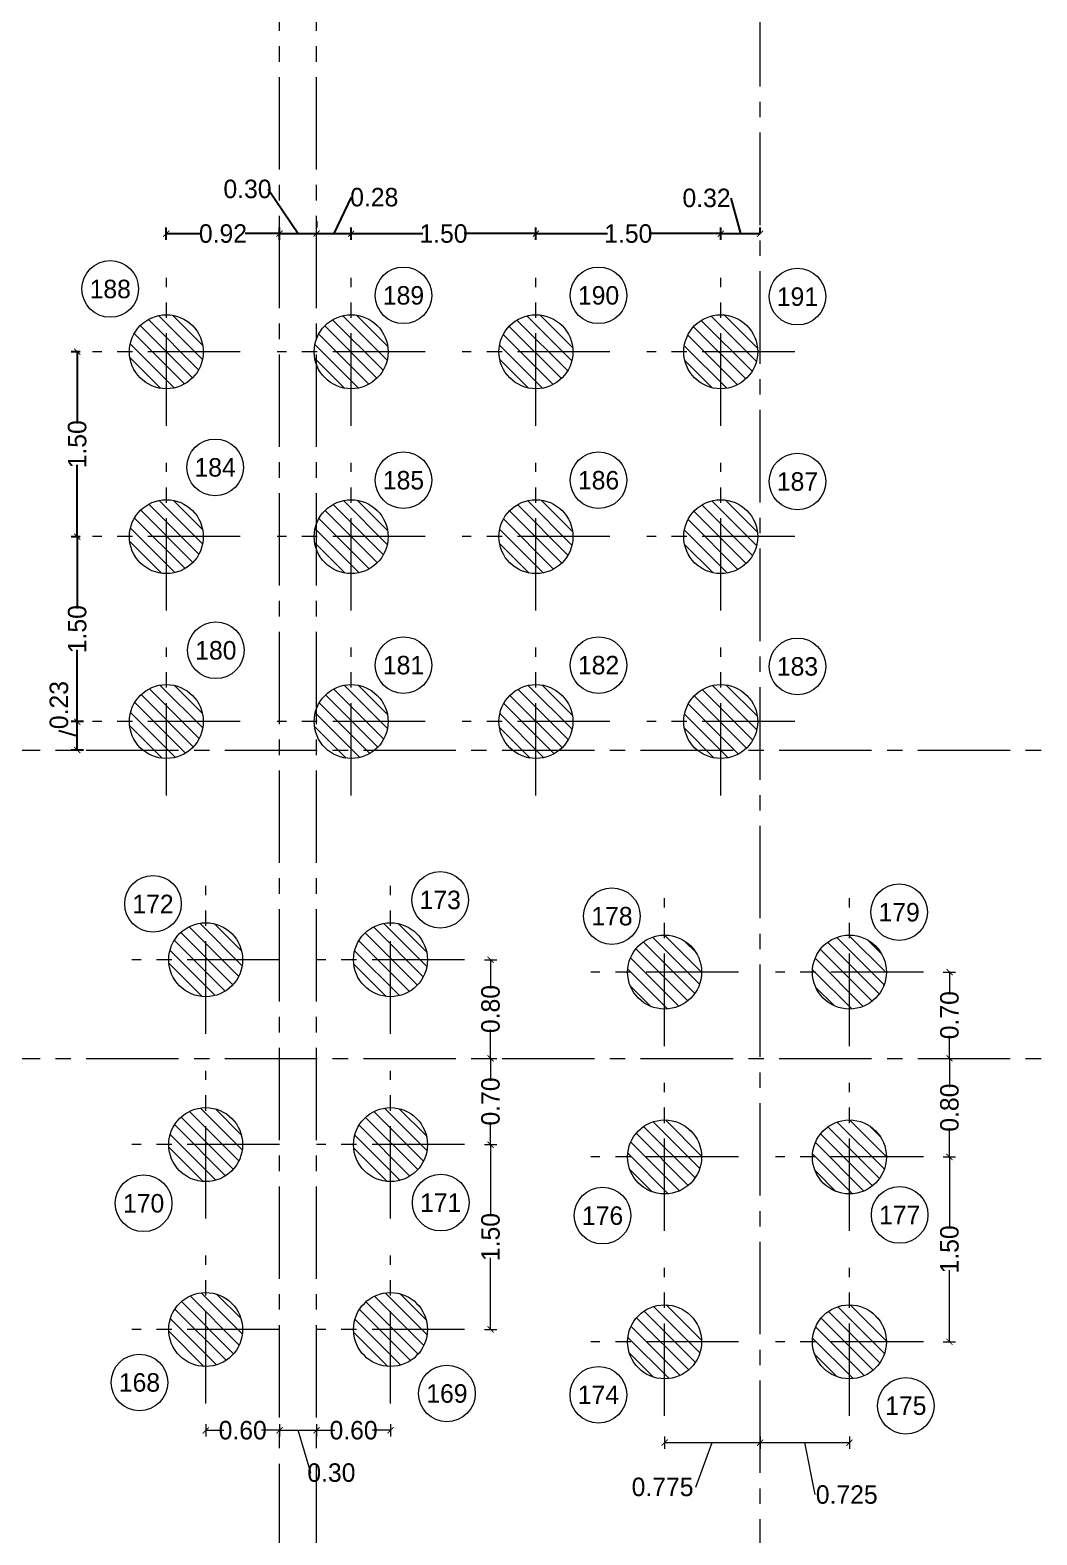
# Model space of a CAD drawing. Extents: x 971 to 1079, y 664 to 731.
# Drawn here: x 1018.04 to 1026.21, y 693.56 to 705.77 of the extents above; entities that cross this region are included whole.
import ezdxf
from ezdxf.enums import TextEntityAlignment as Align

# ---------------------------------------------------------------- set-up
doc = ezdxf.new("R2010")
doc.units = 0
doc.header["$MEASUREMENT"] = 0
doc.header["$PDMODE"] = 3
doc.header["$PDSIZE"] = 0.1
for name, pattern in [('CENTER2', [1.125, 0.75, -0.125, 0.125, -0.125]), ('CENTERX2', [4, 2.5, -0.5, 0.5, -0.5]), ('HIDDEN2', [0.1875, 0.125, -0.0625])]:
    doc.linetypes.add(name, pattern=pattern)
doc.layers.get('0').update_dxf_attribs({"linetype": 'CONTINUOUS', "lineweight": 30})
doc.layers.get('Defpoints').update_dxf_attribs({"linetype": 'CONTINUOUS'})
for name, color, linetype, lineweight in [('As Built Piles', 4, 'HIDDEN2', 20), ('axis', 1, 'CENTERX2', 5), ('axis no.', 11, 'CONTINUOUS', 20), ('PILES_AXES', 4, 'CENTER2', 20), ('PILES_HATCH0', 8, 'CONTINUOUS', 9), ('PILES_NO_', 11, 'CONTINUOUS', 20)]:
    doc.layers.add(name, color=color, linetype=linetype, lineweight=lineweight)
doc.layers.add('DIMENSIONS_OF_PILES_TO_AXI', color=11, linetype='CONTINUOUS')
doc.styles.add('ARABY', font='sosa.shx')
doc.styles.add('SOSA', font='sosa.shx')
doc.dimstyles.new('Shabak dim', dxfattribs={"dimtxt": 0.15, "dimasz": 0.05, "dimexe": 0.05, "dimexo": 0.1, "dimgap": 0, "dimtad": 0, "dimzin": 0, "dimdsep": 46, "dimtxsty": 'SOSA', "dimblk1": 'ARCHTICK', "dimblk2": 'ARCHTICK', "dimsah": 1, "dimcen": 0, "dimclrd": 256, "dimadec": 0, "dimazin": 0, "dimtfac": 1, "dimtofl": 0, "dimtmove": 1, "dimatfit": 3, "dimldrblk": 'OBLIQUE', "dimfxl": 0.05, "dimfxlon": 1, "dimtolj": 1, "dimtzin": 0, "dimlwd": -1, "dimlwe": -1, "dimarcsym": 0})

# ---------------------------------------------------------------- blocks, each defined once
blk = doc.blocks.new('_ARCHTICK')
at = {"color": 0, "linetype": 'ByBlock', "const_width": 0.15}
blk.add_lwpolyline([(-0.5, -0.5), (0.5, 0.5)], dxfattribs=at)
blk = doc.blocks.new('*D66')
at = {"layer": 'Defpoints', "color": 0, "transparency": 16777216}
for p in [(1018.425, 700.159), (1018.634, 700.159), (1018.634, 699.927)]:
    blk.add_point(p, dxfattribs=at)
at = {"layer": 'DIMENSIONS_OF_PILES_TO_AXI', "transparency": 16777216}
for p, q in [((1018.277, 700.088), (1018.277, 700.088)), ((1018.277, 700.088), (1018.425, 700.043)), ((1018.425, 699.927), (1018.425, 700.159))]:
    blk.add_line(p, q, dxfattribs=at)
at = {"layer": 'DIMENSIONS_OF_PILES_TO_AXI', "color": 0, "transparency": 16777216}
for p, q in [((1018.475, 700.159), (1018.375, 700.159)), ((1018.475, 699.927), (1018.375, 699.927))]:
    blk.add_line(p, q, dxfattribs=at)
at = {"layer": 'DIMENSIONS_OF_PILES_TO_AXI', "transparency": 16777216, "xscale": 0.05, "yscale": 0.05, "zscale": 0.05}
for p, rotation in [((1018.425, 700.159), 90), ((1018.425, 699.927), 270)]:
    blk.add_blockref('_ARCHTICK', p, dxfattribs=dict(at, rotation=rotation))
at = {"layer": 'DIMENSIONS_OF_PILES_TO_AXI', "color": 0, "transparency": 16777216, "insert": (1018.277, 700.293), "char_height": 0.15, "attachment_point": 5, "rotation": 90, "style": 'SOSA'}
blk.add_mtext('\\A1;0.23', dxfattribs=at)
blk = doc.blocks.new('_OBLIQUE')
at = {"color": 0, "linetype": 'ByBlock'}
blk.add_line((-0.5, -0.5), (0.5, 0.5), dxfattribs=at)
blk = doc.blocks.new('*D67')
at = {"layer": 'Defpoints', "color": 0, "transparency": 16777216}
for p in [(1018.425, 701.659), (1018.548, 701.659), (1018.634, 700.159)]:
    blk.add_point(p, dxfattribs=at)
at = {"layer": 'DIMENSIONS_OF_PILES_TO_AXI', "color": 0, "transparency": 16777216}
for p, q in [((1018.448, 701.659), (1018.375, 701.659)), ((1018.475, 700.159), (1018.375, 700.159))]:
    blk.add_line(p, q, dxfattribs=at)
at = {"layer": 'DIMENSIONS_OF_PILES_TO_AXI', "transparency": 16777216}
for p, q in [((1018.425, 701.659), (1018.425, 701.078)), ((1018.425, 700.159), (1018.425, 700.741))]:
    blk.add_line(p, q, dxfattribs=at)
at = {"layer": 'DIMENSIONS_OF_PILES_TO_AXI', "transparency": 16777216, "xscale": 0.05, "yscale": 0.05, "zscale": 0.05}
for p, rotation in [((1018.425, 701.659), 90), ((1018.425, 700.159), 270)]:
    blk.add_blockref('_ARCHTICK', p, dxfattribs=dict(at, rotation=rotation))
at = {"layer": 'DIMENSIONS_OF_PILES_TO_AXI', "color": 0, "transparency": 16777216, "insert": (1018.425, 700.909), "char_height": 0.15, "attachment_point": 5, "rotation": 90, "style": 'SOSA'}
blk.add_mtext('\\A1;1.50', dxfattribs=at)
blk = doc.blocks.new('*D68')
at = {"layer": 'Defpoints', "color": 0, "transparency": 16777216}
for p in [(1018.425, 703.159), (1018.548, 703.159), (1018.548, 701.659)]:
    blk.add_point(p, dxfattribs=at)
at = {"layer": 'DIMENSIONS_OF_PILES_TO_AXI', "color": 0, "transparency": 16777216}
for p, q in [((1018.448, 703.159), (1018.375, 703.159)), ((1018.448, 701.659), (1018.375, 701.659))]:
    blk.add_line(p, q, dxfattribs=at)
at = {"layer": 'DIMENSIONS_OF_PILES_TO_AXI', "transparency": 16777216}
for p, q in [((1018.425, 703.159), (1018.425, 702.578)), ((1018.425, 701.659), (1018.425, 702.241))]:
    blk.add_line(p, q, dxfattribs=at)
at = {"layer": 'DIMENSIONS_OF_PILES_TO_AXI', "transparency": 16777216, "xscale": 0.05, "yscale": 0.05, "zscale": 0.05}
for p, rotation in [((1018.425, 703.159), 90), ((1018.425, 701.659), 270)]:
    blk.add_blockref('_ARCHTICK', p, dxfattribs=dict(at, rotation=rotation))
at = {"layer": 'DIMENSIONS_OF_PILES_TO_AXI', "color": 0, "transparency": 16777216, "insert": (1018.425, 702.409), "char_height": 0.15, "attachment_point": 5, "rotation": 90, "style": 'SOSA'}
blk.add_mtext('\\A1;1.50', dxfattribs=at)
blk = doc.blocks.new('*D69')
at = {"layer": 'Defpoints', "color": 0, "transparency": 16777216}
for p in [(1020.068, 704.118), (1019.148, 703.759), (1020.068, 703.759)]:
    blk.add_point(p, dxfattribs=at)
at = {"layer": 'DIMENSIONS_OF_PILES_TO_AXI', "color": 0, "transparency": 16777216}
for p, q in [((1019.148, 704.068), (1019.148, 704.168)), ((1020.068, 704.068), (1020.068, 704.168))]:
    blk.add_line(p, q, dxfattribs=at)
at = {"layer": 'DIMENSIONS_OF_PILES_TO_AXI', "transparency": 16777216}
for p, q in [((1019.148, 704.118), (1019.427, 704.118)), ((1020.068, 704.118), (1019.789, 704.118))]:
    blk.add_line(p, q, dxfattribs=at)
at = {"layer": 'DIMENSIONS_OF_PILES_TO_AXI', "transparency": 16777216, "xscale": 0.05, "yscale": 0.05, "zscale": 0.05, "rotation": 180}
blk.add_blockref('_ARCHTICK', (1019.148, 704.118), dxfattribs=at)
at = {"layer": 'DIMENSIONS_OF_PILES_TO_AXI', "transparency": 16777216, "xscale": 0.05, "yscale": 0.05, "zscale": 0.05}
blk.add_blockref('_ARCHTICK', (1020.068, 704.118), dxfattribs=at)
at = {"layer": 'DIMENSIONS_OF_PILES_TO_AXI', "color": 0, "transparency": 16777216, "insert": (1019.608, 704.118), "char_height": 0.15, "attachment_point": 5, "style": 'SOSA'}
blk.add_mtext('\\A1;0.92', dxfattribs=at)
blk = doc.blocks.new('*D70')
at = {"layer": 'Defpoints', "color": 0, "transparency": 16777216}
for p in [(1020.368, 704.118), (1020.368, 704.118), (1020.068, 703.759)]:
    blk.add_point(p, dxfattribs=at)
at = {"layer": 'DIMENSIONS_OF_PILES_TO_AXI', "transparency": 16777216}
for p, q in [((1019.974, 704.48), (1019.974, 704.48)), ((1019.974, 704.48), (1020.218, 704.118)), ((1020.068, 704.118), (1020.368, 704.118))]:
    blk.add_line(p, q, dxfattribs=at)
at = {"layer": 'DIMENSIONS_OF_PILES_TO_AXI', "color": 0, "transparency": 16777216}
for p, q in [((1020.368, 704.218), (1020.368, 704.168)), ((1020.068, 704.068), (1020.068, 704.168))]:
    blk.add_line(p, q, dxfattribs=at)
at = {"layer": 'DIMENSIONS_OF_PILES_TO_AXI', "transparency": 16777216, "xscale": 0.05, "yscale": 0.05, "zscale": 0.05, "rotation": 180}
blk.add_blockref('_ARCHTICK', (1020.068, 704.118), dxfattribs=at)
at = {"layer": 'DIMENSIONS_OF_PILES_TO_AXI', "transparency": 16777216, "xscale": 0.05, "yscale": 0.05, "zscale": 0.05}
blk.add_blockref('_ARCHTICK', (1020.368, 704.118), dxfattribs=at)
at = {"layer": 'DIMENSIONS_OF_PILES_TO_AXI', "color": 0, "transparency": 16777216, "insert": (1019.807, 704.48), "char_height": 0.15, "attachment_point": 5, "style": 'SOSA'}
blk.add_mtext('\\A1;0.30', dxfattribs=at)
blk = doc.blocks.new('*D71')
at = {"layer": 'Defpoints', "color": 0, "transparency": 16777216}
for p in [(1020.368, 704.118), (1020.648, 704.118), (1020.648, 703.759)]:
    blk.add_point(p, dxfattribs=at)
at = {"layer": 'DIMENSIONS_OF_PILES_TO_AXI', "transparency": 16777216}
for p, q in [((1020.648, 704.413), (1020.508, 704.118)), ((1020.648, 704.413), (1020.648, 704.413)), ((1020.368, 704.118), (1020.648, 704.118))]:
    blk.add_line(p, q, dxfattribs=at)
at = {"layer": 'DIMENSIONS_OF_PILES_TO_AXI', "color": 0, "transparency": 16777216}
for p, q in [((1020.368, 704.218), (1020.368, 704.168)), ((1020.648, 704.068), (1020.648, 704.168))]:
    blk.add_line(p, q, dxfattribs=at)
at = {"layer": 'DIMENSIONS_OF_PILES_TO_AXI', "transparency": 16777216, "xscale": 0.05, "yscale": 0.05, "zscale": 0.05, "rotation": 180}
blk.add_blockref('_ARCHTICK', (1020.368, 704.118), dxfattribs=at)
at = {"layer": 'DIMENSIONS_OF_PILES_TO_AXI', "transparency": 16777216, "xscale": 0.05, "yscale": 0.05, "zscale": 0.05}
blk.add_blockref('_ARCHTICK', (1020.648, 704.118), dxfattribs=at)
at = {"layer": 'DIMENSIONS_OF_PILES_TO_AXI', "color": 0, "transparency": 16777216, "insert": (1020.836, 704.413), "char_height": 0.15, "attachment_point": 5, "style": 'SOSA'}
blk.add_mtext('\\A1;0.28', dxfattribs=at)
blk = doc.blocks.new('*D72')
at = {"layer": 'Defpoints', "color": 0, "transparency": 16777216}
for p in [(1022.148, 704.118), (1020.648, 703.759), (1022.148, 703.759)]:
    blk.add_point(p, dxfattribs=at)
at = {"layer": 'DIMENSIONS_OF_PILES_TO_AXI', "color": 0, "transparency": 16777216}
for p, q in [((1020.648, 704.068), (1020.648, 704.168)), ((1022.148, 704.068), (1022.148, 704.168))]:
    blk.add_line(p, q, dxfattribs=at)
at = {"layer": 'DIMENSIONS_OF_PILES_TO_AXI', "transparency": 16777216}
for p, q in [((1020.648, 704.118), (1021.23, 704.118)), ((1022.148, 704.118), (1021.567, 704.118))]:
    blk.add_line(p, q, dxfattribs=at)
at = {"layer": 'DIMENSIONS_OF_PILES_TO_AXI', "transparency": 16777216, "xscale": 0.05, "yscale": 0.05, "zscale": 0.05, "rotation": 180}
blk.add_blockref('_ARCHTICK', (1020.648, 704.118), dxfattribs=at)
at = {"layer": 'DIMENSIONS_OF_PILES_TO_AXI', "transparency": 16777216, "xscale": 0.05, "yscale": 0.05, "zscale": 0.05}
blk.add_blockref('_ARCHTICK', (1022.148, 704.118), dxfattribs=at)
at = {"layer": 'DIMENSIONS_OF_PILES_TO_AXI', "color": 0, "transparency": 16777216, "insert": (1021.398, 704.118), "char_height": 0.15, "attachment_point": 5, "style": 'SOSA'}
blk.add_mtext('\\A1;1.50', dxfattribs=at)
blk = doc.blocks.new('*D73')
at = {"layer": 'Defpoints', "color": 0, "transparency": 16777216}
for p in [(1023.648, 704.118), (1022.148, 703.759), (1023.648, 703.759)]:
    blk.add_point(p, dxfattribs=at)
at = {"layer": 'DIMENSIONS_OF_PILES_TO_AXI', "color": 0, "transparency": 16777216}
for p, q in [((1022.148, 704.068), (1022.148, 704.168)), ((1023.648, 704.068), (1023.648, 704.168))]:
    blk.add_line(p, q, dxfattribs=at)
at = {"layer": 'DIMENSIONS_OF_PILES_TO_AXI', "transparency": 16777216}
for p, q in [((1022.148, 704.118), (1022.73, 704.118)), ((1023.648, 704.118), (1023.067, 704.118))]:
    blk.add_line(p, q, dxfattribs=at)
at = {"layer": 'DIMENSIONS_OF_PILES_TO_AXI', "transparency": 16777216, "xscale": 0.05, "yscale": 0.05, "zscale": 0.05, "rotation": 180}
blk.add_blockref('_ARCHTICK', (1022.148, 704.118), dxfattribs=at)
at = {"layer": 'DIMENSIONS_OF_PILES_TO_AXI', "transparency": 16777216, "xscale": 0.05, "yscale": 0.05, "zscale": 0.05}
blk.add_blockref('_ARCHTICK', (1023.648, 704.118), dxfattribs=at)
at = {"layer": 'DIMENSIONS_OF_PILES_TO_AXI', "color": 0, "transparency": 16777216, "insert": (1022.898, 704.118), "char_height": 0.15, "attachment_point": 5, "style": 'SOSA'}
blk.add_mtext('\\A1;1.50', dxfattribs=at)
blk = doc.blocks.new('*D74')
at = {"layer": 'Defpoints', "color": 0, "transparency": 16777216}
for p in [(1023.968, 704.118), (1023.968, 704.076), (1023.648, 703.759)]:
    blk.add_point(p, dxfattribs=at)
at = {"layer": 'DIMENSIONS_OF_PILES_TO_AXI', "transparency": 16777216}
for p, q in [((1023.729, 704.407), (1023.729, 704.407)), ((1023.729, 704.407), (1023.808, 704.118)), ((1023.648, 704.118), (1023.968, 704.118))]:
    blk.add_line(p, q, dxfattribs=at)
at = {"layer": 'DIMENSIONS_OF_PILES_TO_AXI', "color": 0, "transparency": 16777216}
for p, q in [((1023.648, 704.068), (1023.648, 704.168)), ((1023.968, 704.118), (1023.968, 704.168))]:
    blk.add_line(p, q, dxfattribs=at)
at = {"layer": 'DIMENSIONS_OF_PILES_TO_AXI', "transparency": 16777216, "xscale": 0.05, "yscale": 0.05, "zscale": 0.05, "rotation": 180}
blk.add_blockref('_ARCHTICK', (1023.648, 704.118), dxfattribs=at)
at = {"layer": 'DIMENSIONS_OF_PILES_TO_AXI', "transparency": 16777216, "xscale": 0.05, "yscale": 0.05, "zscale": 0.05}
blk.add_blockref('_ARCHTICK', (1023.968, 704.118), dxfattribs=at)
at = {"layer": 'DIMENSIONS_OF_PILES_TO_AXI', "color": 0, "transparency": 16777216, "insert": (1023.533, 704.407), "char_height": 0.15, "attachment_point": 5, "style": 'SOSA'}
blk.add_mtext('\\A1;0.32', dxfattribs=at)
blk = doc.blocks.new('*D237')
at = {"layer": 'axis no.', "color": 0, "transparency": 16777216}
for p, q in [((1021.73, 696.727), (1021.83, 696.727)), ((1021.73, 695.227), (1021.83, 695.227))]:
    blk.add_line(p, q, dxfattribs=at)
at = {"layer": 'axis no.', "transparency": 16777216}
for p, q in [((1021.78, 696.727), (1021.78, 696.146)), ((1021.78, 695.227), (1021.78, 695.808))]:
    blk.add_line(p, q, dxfattribs=at)
at = {"layer": 'Defpoints', "color": 0, "transparency": 16777216}
for p in [(1021.449, 696.727), (1021.78, 696.727), (1021.449, 695.227)]:
    blk.add_point(p, dxfattribs=at)
at = {"layer": 'axis no.', "transparency": 16777216, "xscale": 0.05, "yscale": 0.05, "zscale": 0.05}
for p, rotation in [((1021.78, 696.727), 90), ((1021.78, 695.227), 270)]:
    blk.add_blockref('_ARCHTICK', p, dxfattribs=dict(at, rotation=rotation))
at = {"layer": 'axis no.', "color": 0, "transparency": 16777216, "insert": (1021.78, 695.977), "char_height": 0.15, "attachment_point": 5, "rotation": 90, "style": 'SOSA'}
blk.add_mtext('\\A1;1.50', dxfattribs=at)
blk = doc.blocks.new('*D238')
at = {"layer": 'axis no.', "color": 0, "transparency": 16777216}
for p, q in [((1021.73, 697.427), (1021.83, 697.427)), ((1021.73, 696.727), (1021.83, 696.727))]:
    blk.add_line(p, q, dxfattribs=at)
at = {"layer": 'axis no.', "transparency": 16777216}
for p, q in [((1021.78, 697.427), (1021.78, 697.244)), ((1021.78, 696.727), (1021.78, 696.91))]:
    blk.add_line(p, q, dxfattribs=at)
at = {"layer": 'Defpoints', "color": 0, "transparency": 16777216}
for p in [(1021.449, 697.427), (1021.78, 697.427), (1021.449, 696.727)]:
    blk.add_point(p, dxfattribs=at)
at = {"layer": 'axis no.', "transparency": 16777216, "xscale": 0.05, "yscale": 0.05, "zscale": 0.05}
for p, rotation in [((1021.78, 697.427), 90), ((1021.78, 696.727), 270)]:
    blk.add_blockref('_ARCHTICK', p, dxfattribs=dict(at, rotation=rotation))
at = {"layer": 'axis no.', "color": 0, "transparency": 16777216, "insert": (1021.78, 697.077), "char_height": 0.15, "attachment_point": 5, "rotation": 90, "style": 'SOSA'}
blk.add_mtext('\\A1;0.70', dxfattribs=at)
blk = doc.blocks.new('*D239')
at = {"layer": 'axis no.', "color": 0, "transparency": 16777216}
for p, q in [((1021.73, 698.227), (1021.83, 698.227)), ((1021.73, 697.427), (1021.83, 697.427))]:
    blk.add_line(p, q, dxfattribs=at)
at = {"layer": 'axis no.', "transparency": 16777216}
for p, q in [((1021.78, 698.227), (1021.78, 697.994)), ((1021.78, 697.427), (1021.78, 697.66))]:
    blk.add_line(p, q, dxfattribs=at)
at = {"layer": 'Defpoints', "color": 0, "transparency": 16777216}
for p in [(1021.449, 698.227), (1021.78, 698.227), (1021.449, 697.427)]:
    blk.add_point(p, dxfattribs=at)
at = {"layer": 'axis no.', "transparency": 16777216, "xscale": 0.05, "yscale": 0.05, "zscale": 0.05}
for p, rotation in [((1021.78, 698.227), 90), ((1021.78, 697.427), 270)]:
    blk.add_blockref('_ARCHTICK', p, dxfattribs=dict(at, rotation=rotation))
at = {"layer": 'axis no.', "color": 0, "transparency": 16777216, "insert": (1021.78, 697.827), "char_height": 0.15, "attachment_point": 5, "rotation": 90, "style": 'SOSA'}
blk.add_mtext('\\A1;0.80', dxfattribs=at)
blk = doc.blocks.new('*D240')
at = {"layer": 'axis no.', "color": 0, "transparency": 16777216}
for p, q in [((1019.468, 694.459), (1019.468, 694.359)), ((1020.068, 694.459), (1020.068, 694.359))]:
    blk.add_line(p, q, dxfattribs=at)
at = {"layer": 'axis no.', "transparency": 16777216}
for p, q in [((1019.468, 694.409), (1019.615, 694.409)), ((1020.068, 694.409), (1019.92, 694.409))]:
    blk.add_line(p, q, dxfattribs=at)
at = {"layer": 'Defpoints', "color": 0, "transparency": 16777216}
for p in [(1019.468, 694.739), (1020.068, 694.739), (1020.068, 694.409)]:
    blk.add_point(p, dxfattribs=at)
at = {"layer": 'axis no.', "transparency": 16777216, "xscale": 0.05, "yscale": 0.05, "zscale": 0.05, "rotation": 180}
blk.add_blockref('_ARCHTICK', (1019.468, 694.409), dxfattribs=at)
at = {"layer": 'axis no.', "transparency": 16777216, "xscale": 0.05, "yscale": 0.05, "zscale": 0.05}
blk.add_blockref('_ARCHTICK', (1020.068, 694.409), dxfattribs=at)
at = {"layer": 'axis no.', "color": 0, "transparency": 16777216, "insert": (1019.768, 694.409), "char_height": 0.15, "attachment_point": 5, "style": 'SOSA'}
blk.add_mtext('\\A1;0.60', dxfattribs=at)
blk = doc.blocks.new('*D241')
at = {"layer": 'axis no.', "color": 0, "transparency": 16777216}
for p, q in [((1020.068, 694.459), (1020.068, 694.359)), ((1020.368, 694.459), (1020.368, 694.359))]:
    blk.add_line(p, q, dxfattribs=at)
at = {"layer": 'axis no.', "transparency": 16777216}
for p, q in [((1020.068, 694.409), (1020.368, 694.409)), ((1020.321, 694.065), (1020.218, 694.409)), ((1020.321, 694.065), (1020.321, 694.065))]:
    blk.add_line(p, q, dxfattribs=at)
at = {"layer": 'Defpoints', "color": 0, "transparency": 16777216}
for p in [(1020.068, 694.868), (1020.368, 694.868), (1020.368, 694.409)]:
    blk.add_point(p, dxfattribs=at)
at = {"layer": 'axis no.', "transparency": 16777216, "xscale": 0.05, "yscale": 0.05, "zscale": 0.05, "rotation": 180}
blk.add_blockref('_ARCHTICK', (1020.068, 694.409), dxfattribs=at)
at = {"layer": 'axis no.', "transparency": 16777216, "xscale": 0.05, "yscale": 0.05, "zscale": 0.05}
blk.add_blockref('_ARCHTICK', (1020.368, 694.409), dxfattribs=at)
at = {"layer": 'axis no.', "color": 0, "transparency": 16777216, "insert": (1020.488, 694.065), "char_height": 0.15, "attachment_point": 5, "style": 'SOSA'}
blk.add_mtext('\\A1;0.30', dxfattribs=at)
blk = doc.blocks.new('*D242')
at = {"layer": 'axis no.', "color": 0, "transparency": 16777216}
for p, q in [((1020.368, 694.459), (1020.368, 694.359)), ((1020.968, 694.459), (1020.968, 694.359))]:
    blk.add_line(p, q, dxfattribs=at)
at = {"layer": 'axis no.', "transparency": 16777216}
for p, q in [((1020.368, 694.409), (1020.515, 694.409)), ((1020.968, 694.409), (1020.82, 694.409))]:
    blk.add_line(p, q, dxfattribs=at)
at = {"layer": 'Defpoints', "color": 0, "transparency": 16777216}
for p in [(1020.368, 694.805), (1020.968, 694.805), (1020.968, 694.409)]:
    blk.add_point(p, dxfattribs=at)
at = {"layer": 'axis no.', "transparency": 16777216, "xscale": 0.05, "yscale": 0.05, "zscale": 0.05, "rotation": 180}
blk.add_blockref('_ARCHTICK', (1020.368, 694.409), dxfattribs=at)
at = {"layer": 'axis no.', "transparency": 16777216, "xscale": 0.05, "yscale": 0.05, "zscale": 0.05}
blk.add_blockref('_ARCHTICK', (1020.968, 694.409), dxfattribs=at)
at = {"layer": 'axis no.', "color": 0, "transparency": 16777216, "insert": (1020.668, 694.409), "char_height": 0.15, "attachment_point": 5, "style": 'SOSA'}
blk.add_mtext('\\A1;0.60', dxfattribs=at)
blk = doc.blocks.new('*D243')
at = {"layer": 'axis no.', "color": 0, "transparency": 16777216}
for p, q in [((1025.455, 696.627), (1025.555, 696.627)), ((1025.455, 695.127), (1025.555, 695.127))]:
    blk.add_line(p, q, dxfattribs=at)
at = {"layer": 'axis no.', "transparency": 16777216}
for p, q in [((1025.505, 696.627), (1025.505, 696.046)), ((1025.505, 695.127), (1025.505, 695.708))]:
    blk.add_line(p, q, dxfattribs=at)
at = {"layer": 'Defpoints', "color": 0, "transparency": 16777216}
for p in [(1025.174, 696.627), (1025.505, 696.627), (1025.174, 695.127)]:
    blk.add_point(p, dxfattribs=at)
at = {"layer": 'axis no.', "transparency": 16777216, "xscale": 0.05, "yscale": 0.05, "zscale": 0.05}
for p, rotation in [((1025.505, 696.627), 90), ((1025.505, 695.127), 270)]:
    blk.add_blockref('_ARCHTICK', p, dxfattribs=dict(at, rotation=rotation))
at = {"layer": 'axis no.', "color": 0, "transparency": 16777216, "insert": (1025.505, 695.877), "char_height": 0.15, "attachment_point": 5, "rotation": 90, "style": 'SOSA'}
blk.add_mtext('\\A1;1.50', dxfattribs=at)
blk = doc.blocks.new('*D244')
at = {"layer": 'axis no.', "color": 0, "transparency": 16777216}
for p, q in [((1025.455, 697.427), (1025.555, 697.427)), ((1025.455, 696.627), (1025.555, 696.627))]:
    blk.add_line(p, q, dxfattribs=at)
at = {"layer": 'axis no.', "transparency": 16777216}
for p, q in [((1025.505, 697.427), (1025.505, 697.194)), ((1025.505, 696.627), (1025.505, 696.86))]:
    blk.add_line(p, q, dxfattribs=at)
at = {"layer": 'Defpoints', "color": 0, "transparency": 16777216}
for p in [(1025.174, 697.427), (1025.505, 697.427), (1025.174, 696.627)]:
    blk.add_point(p, dxfattribs=at)
at = {"layer": 'axis no.', "transparency": 16777216, "xscale": 0.05, "yscale": 0.05, "zscale": 0.05}
for p, rotation in [((1025.505, 697.427), 90), ((1025.505, 696.627), 270)]:
    blk.add_blockref('_ARCHTICK', p, dxfattribs=dict(at, rotation=rotation))
at = {"layer": 'axis no.', "color": 0, "transparency": 16777216, "insert": (1025.505, 697.027), "char_height": 0.15, "attachment_point": 5, "rotation": 90, "style": 'SOSA'}
blk.add_mtext('\\A1;0.80', dxfattribs=at)
blk = doc.blocks.new('*D245')
at = {"layer": 'axis no.', "color": 0, "transparency": 16777216}
for p, q in [((1025.455, 698.127), (1025.555, 698.127)), ((1025.455, 697.427), (1025.555, 697.427))]:
    blk.add_line(p, q, dxfattribs=at)
at = {"layer": 'axis no.', "transparency": 16777216}
for p, q in [((1025.505, 698.127), (1025.505, 697.944)), ((1025.505, 697.427), (1025.505, 697.61))]:
    blk.add_line(p, q, dxfattribs=at)
at = {"layer": 'Defpoints', "color": 0, "transparency": 16777216}
for p in [(1025.174, 698.127), (1025.505, 698.127), (1025.174, 697.427)]:
    blk.add_point(p, dxfattribs=at)
at = {"layer": 'axis no.', "transparency": 16777216, "xscale": 0.05, "yscale": 0.05, "zscale": 0.05}
for p, rotation in [((1025.505, 698.127), 90), ((1025.505, 697.427), 270)]:
    blk.add_blockref('_ARCHTICK', p, dxfattribs=dict(at, rotation=rotation))
at = {"layer": 'axis no.', "color": 0, "transparency": 16777216, "insert": (1025.505, 697.777), "char_height": 0.15, "attachment_point": 5, "rotation": 90, "style": 'SOSA'}
blk.add_mtext('\\A1;0.70', dxfattribs=at)
blk = doc.blocks.new('*D246')
at = {"layer": 'axis no.', "color": 0, "transparency": 16777216}
for p, q in [((1023.193, 694.359), (1023.193, 694.259)), ((1023.968, 694.359), (1023.968, 694.259))]:
    blk.add_line(p, q, dxfattribs=at)
at = {"layer": 'axis no.', "transparency": 16777216}
for p, q in [((1023.193, 694.309), (1023.968, 694.309)), ((1023.447, 693.949), (1023.58, 694.309)), ((1023.447, 693.949), (1023.447, 693.949))]:
    blk.add_line(p, q, dxfattribs=at)
at = {"layer": 'Defpoints', "color": 0, "transparency": 16777216}
for p in [(1023.968, 694.871), (1023.193, 694.639), (1023.968, 694.309)]:
    blk.add_point(p, dxfattribs=at)
at = {"layer": 'axis no.', "transparency": 16777216, "xscale": 0.05, "yscale": 0.05, "zscale": 0.05, "rotation": 180}
blk.add_blockref('_ARCHTICK', (1023.193, 694.309), dxfattribs=at)
at = {"layer": 'axis no.', "transparency": 16777216, "xscale": 0.05, "yscale": 0.05, "zscale": 0.05}
blk.add_blockref('_ARCHTICK', (1023.968, 694.309), dxfattribs=at)
at = {"layer": 'axis no.', "color": 0, "transparency": 16777216, "insert": (1023.176, 693.949), "char_height": 0.15, "attachment_point": 5, "style": 'SOSA'}
blk.add_mtext('\\A1;0.775', dxfattribs=at)
blk = doc.blocks.new('*D247')
at = {"layer": 'axis no.', "color": 0, "transparency": 16777216}
for p, q in [((1023.968, 694.359), (1023.968, 694.259)), ((1024.693, 694.359), (1024.693, 694.259))]:
    blk.add_line(p, q, dxfattribs=at)
at = {"layer": 'axis no.', "transparency": 16777216}
for p, q in [((1023.968, 694.309), (1024.693, 694.309)), ((1024.415, 693.887), (1024.33, 694.309)), ((1024.415, 693.887), (1024.415, 693.887))]:
    blk.add_line(p, q, dxfattribs=at)
at = {"layer": 'Defpoints', "color": 0, "transparency": 16777216}
for p in [(1023.968, 694.705), (1024.693, 694.705), (1024.693, 694.309)]:
    blk.add_point(p, dxfattribs=at)
at = {"layer": 'axis no.', "transparency": 16777216, "xscale": 0.05, "yscale": 0.05, "zscale": 0.05, "rotation": 180}
blk.add_blockref('_ARCHTICK', (1023.968, 694.309), dxfattribs=at)
at = {"layer": 'axis no.', "transparency": 16777216, "xscale": 0.05, "yscale": 0.05, "zscale": 0.05}
blk.add_blockref('_ARCHTICK', (1024.693, 694.309), dxfattribs=at)
at = {"layer": 'axis no.', "color": 0, "transparency": 16777216, "insert": (1024.671, 693.887), "char_height": 0.15, "attachment_point": 5, "style": 'SOSA'}
blk.add_mtext('\\A1;0.725', dxfattribs=at)

msp = doc.modelspace()

# ---------------------------------------------------------------- hatches: boundary and pattern name
at = {"layer": 'PILES_HATCH0'}
h = msp.add_hatch(dxfattribs=at)
h.set_pattern_fill('ANSI31', color=256, scale=0.65, angle=90, style=0)
edge = h.paths.add_edge_path()
edge.add_arc((1019.1484, 703.1595), 0.3, 0, 360)
h = msp.add_hatch(dxfattribs=at)
h.set_pattern_fill('ANSI31', color=256, scale=0.65, angle=90, style=0)
edge = h.paths.add_edge_path()
edge.add_arc((1020.6484, 703.1595), 0.3, 0, 360)
h = msp.add_hatch(dxfattribs=at)
h.set_pattern_fill('ANSI31', color=256, scale=0.65, angle=90, style=0)
edge = h.paths.add_edge_path()
edge.add_arc((1022.1484, 703.1595), 0.3, 0, 360)
h = msp.add_hatch(dxfattribs=at)
h.set_pattern_fill('ANSI31', color=256, scale=0.65, angle=90, style=0)
edge = h.paths.add_edge_path()
edge.add_arc((1023.6484, 703.1595), 0.3, 0, 360)
h = msp.add_hatch(dxfattribs=at)
h.set_pattern_fill('ANSI31', color=256, scale=0.65, angle=90, style=0)
edge = h.paths.add_edge_path()
edge.add_arc((1019.1484, 701.6595), 0.3, 0, 360)
h = msp.add_hatch(dxfattribs=at)
h.set_pattern_fill('ANSI31', color=256, scale=0.65, angle=90, style=0)
edge = h.paths.add_edge_path()
edge.add_arc((1020.6484, 701.6595), 0.3, 0, 360)
h = msp.add_hatch(dxfattribs=at)
h.set_pattern_fill('ANSI31', color=256, scale=0.65, angle=90, style=0)
edge = h.paths.add_edge_path()
edge.add_arc((1022.1484, 701.6595), 0.3, 0, 360)
h = msp.add_hatch(dxfattribs=at)
h.set_pattern_fill('ANSI31', color=256, scale=0.65, angle=90, style=0)
edge = h.paths.add_edge_path()
edge.add_arc((1023.6484, 701.6595), 0.3, 0, 360)
h = msp.add_hatch(dxfattribs=at)
h.set_pattern_fill('ANSI31', color=256, scale=0.65, angle=90, style=0)
edge = h.paths.add_edge_path()
edge.add_arc((1019.1484, 700.1595), 0.3, 0, 360)
h = msp.add_hatch(dxfattribs=at)
h.set_pattern_fill('ANSI31', color=256, scale=0.65, angle=90, style=0)
edge = h.paths.add_edge_path()
edge.add_arc((1020.6484, 700.1595), 0.3, 0, 360)
h = msp.add_hatch(dxfattribs=at)
h.set_pattern_fill('ANSI31', color=256, scale=0.65, angle=90, style=0)
edge = h.paths.add_edge_path()
edge.add_arc((1022.1484, 700.1595), 0.3, 0, 360)
h = msp.add_hatch(dxfattribs=at)
h.set_pattern_fill('ANSI31', color=256, scale=0.65, angle=90, style=0)
edge = h.paths.add_edge_path()
edge.add_arc((1023.6484, 700.1595), 0.3, 0, 360)
h = msp.add_hatch(dxfattribs=at)
h.set_pattern_fill('ANSI31', color=256, scale=0.65, angle=90, style=0)
edge = h.paths.add_edge_path()
edge.add_arc((1019.4677, 698.2269), 0.3, 0, 360)
h = msp.add_hatch(dxfattribs=at)
h.set_pattern_fill('ANSI31', color=256, scale=0.65, angle=90, style=0)
edge = h.paths.add_edge_path()
edge.add_arc((1020.9677, 698.2269), 0.3, 0, 360)
h = msp.add_hatch(dxfattribs=at)
h.set_pattern_fill('ANSI31', color=256, scale=0.65, angle=90, style=0)
edge = h.paths.add_edge_path()
edge.add_arc((1023.1927, 698.1269), 0.3, 0, 360)
h = msp.add_hatch(dxfattribs=at)
h.set_pattern_fill('ANSI31', color=256, scale=0.65, angle=90, style=0)
edge = h.paths.add_edge_path()
edge.add_arc((1024.6927, 698.1269), 0.3, 0, 360)
h = msp.add_hatch(dxfattribs=at)
h.set_pattern_fill('ANSI31', color=256, scale=0.65, angle=90, style=0)
edge = h.paths.add_edge_path()
edge.add_arc((1019.4677, 696.7269), 0.3, 0, 360)
h = msp.add_hatch(dxfattribs=at)
h.set_pattern_fill('ANSI31', color=256, scale=0.65, angle=90, style=0)
edge = h.paths.add_edge_path()
edge.add_arc((1020.9677, 696.7269), 0.3, 0, 360)
h = msp.add_hatch(dxfattribs=at)
h.set_pattern_fill('ANSI31', color=256, scale=0.65, angle=90, style=0)
edge = h.paths.add_edge_path()
edge.add_arc((1023.1927, 696.6269), 0.3, 0, 360)
h = msp.add_hatch(dxfattribs=at)
h.set_pattern_fill('ANSI31', color=256, scale=0.65, angle=90, style=0)
edge = h.paths.add_edge_path()
edge.add_arc((1024.6927, 696.6269), 0.3, 0, 360)
h = msp.add_hatch(dxfattribs=at)
h.set_pattern_fill('ANSI31', color=256, scale=0.65, angle=90, style=0)
edge = h.paths.add_edge_path()
edge.add_arc((1019.4677, 695.2269), 0.3, 0, 360)
h = msp.add_hatch(dxfattribs=at)
h.set_pattern_fill('ANSI31', color=256, scale=0.65, angle=90, style=0)
edge = h.paths.add_edge_path()
edge.add_arc((1020.9677, 695.2269), 0.3, 0, 360)
h = msp.add_hatch(dxfattribs=at)
h.set_pattern_fill('ANSI31', color=256, scale=0.65, angle=90, style=0)
edge = h.paths.add_edge_path()
edge.add_arc((1023.1927, 695.1269), 0.3, 0, 360)
h = msp.add_hatch(dxfattribs=at)
h.set_pattern_fill('ANSI31', color=256, scale=0.65, angle=90, style=0)
edge = h.paths.add_edge_path()
edge.add_arc((1024.6927, 695.1269), 0.3, 0, 360)

# ---------------------------------------------------------------- linework, layer by layer
at = {"layer": 'As Built Piles', "linetype": 'Continuous', "ltscale": 0.01}
for centre in [(1019.1484, 703.1595), (1020.6484, 703.1595), (1022.1484, 703.1595), (1023.6484, 703.1595), (1019.1484, 701.6595), (1020.6484, 701.6595), (1022.1484, 701.6595), (1023.6484, 701.6595), (1019.1484, 700.1595), (1020.6484, 700.1595), (1022.1484, 700.1595), (1023.6484, 700.1595), (1019.4677, 698.2269), (1020.9677, 698.2269), (1023.1927, 698.1269), (1024.6927, 698.1269), (1019.4677, 696.7269), (1020.9677, 696.7269), (1023.1927, 696.6269), (1024.6927, 696.6269), (1019.4677, 695.2269), (1020.9677, 695.2269), (1023.1927, 695.1269), (1024.6927, 695.1269)]:
    msp.add_circle(centre, 0.3, dxfattribs=at)
at = {"layer": 'axis', "linetype": 'CENTER2'}
for p, q in [((1023.9677, 683.9379), (1023.9677, 714.0829)), ((1020.0677, 684.3879), (1020.0677, 713.642)), ((1020.3677, 684.3879), (1020.3677, 713.642)), ((976.8732, 699.9269), (1040.7428, 699.9269)), ((976.8732, 697.4269), (1040.7428, 697.4269))]:
    msp.add_line(p, q, dxfattribs=at)
at = {"layer": 'PILES_AXES'}
for p, q in [((1019.1484, 702.5595), (1019.1484, 703.7595)), ((1020.6484, 702.5595), (1020.6484, 703.7595)), ((1022.1484, 702.5595), (1022.1484, 703.7595)), ((1023.6484, 702.5595), (1023.6484, 703.7595)), ((1019.7484, 703.1595), (1018.5484, 703.1595)), ((1021.2484, 703.1595), (1020.0484, 703.1595)), ((1022.7484, 703.1595), (1021.5484, 703.1595)), ((1024.2484, 703.1595), (1023.0484, 703.1595)), ((1019.1484, 701.0595), (1019.1484, 702.2595)), ((1020.6484, 701.0595), (1020.6484, 702.2595)), ((1022.1484, 701.0595), (1022.1484, 702.2595)), ((1023.6484, 701.0595), (1023.6484, 702.2595)), ((1019.7484, 701.6595), (1018.5484, 701.6595)), ((1021.2484, 701.6595), (1020.0484, 701.6595)), ((1022.7484, 701.6595), (1021.5484, 701.6595)), ((1024.2484, 701.6595), (1023.0484, 701.6595)), ((1019.1484, 699.5595), (1019.1484, 700.7595)), ((1020.6484, 699.5595), (1020.6484, 700.7595)), ((1022.1484, 699.5595), (1022.1484, 700.7595)), ((1023.6484, 699.5595), (1023.6484, 700.7595)), ((1019.7484, 700.1595), (1018.5484, 700.1595)), ((1021.2484, 700.1595), (1020.0484, 700.1595)), ((1022.7484, 700.1595), (1021.5484, 700.1595)), ((1024.2484, 700.1595), (1023.0484, 700.1595)), ((1019.4677, 697.6269), (1019.4677, 698.8269)), ((1020.9677, 697.6269), (1020.9677, 698.8269)), ((1023.1927, 697.5269), (1023.1927, 698.7269)), ((1024.6927, 697.5269), (1024.6927, 698.7269)), ((1020.0677, 698.2269), (1018.8677, 698.2269)), ((1021.5677, 698.2269), (1020.3677, 698.2269)), ((1023.7927, 698.1269), (1022.5927, 698.1269)), ((1025.2927, 698.1269), (1024.0927, 698.1269)), ((1019.4677, 696.1269), (1019.4677, 697.3269)), ((1020.9677, 696.1269), (1020.9677, 697.3269)), ((1023.1927, 696.0269), (1023.1927, 697.2269)), ((1024.6927, 696.0269), (1024.6927, 697.2269)), ((1020.0677, 696.7269), (1018.8677, 696.7269)), ((1021.5677, 696.7269), (1020.3677, 696.7269)), ((1023.7927, 696.6269), (1022.5927, 696.6269)), ((1025.2927, 696.6269), (1024.0927, 696.6269)), ((1019.4677, 694.6269), (1019.4677, 695.8269)), ((1020.9677, 694.6269), (1020.9677, 695.8269)), ((1023.1927, 694.5269), (1023.1927, 695.7269)), ((1024.6927, 694.5269), (1024.6927, 695.7269)), ((1020.0677, 695.2269), (1018.8677, 695.2269)), ((1021.5677, 695.2269), (1020.3677, 695.2269)), ((1023.7927, 695.1269), (1022.5927, 695.1269)), ((1025.2927, 695.1269), (1024.0927, 695.1269))]:
    msp.add_line(p, q, dxfattribs=at)
at = {"layer": 'PILES_NO_'}
for centre in [(1018.693, 703.6691), (1021.0732, 703.6175), (1022.6566, 703.6175), (1024.271, 703.6071), (1019.5442, 702.2219), (1021.0732, 702.1175), (1022.6566, 702.1175), (1024.271, 702.1071), (1019.5502, 700.7376), (1021.0732, 700.6175), (1022.6566, 700.6175), (1024.271, 700.6071), (1019.04, 698.6807), (1021.3713, 698.7126), (1022.765, 698.5807), (1025.0963, 698.6126), (1018.964, 696.2509), (1021.3754, 696.2565), (1022.689, 696.1509), (1025.1004, 696.1565), (1018.9302, 694.7975), (1021.4258, 694.7079), (1022.6552, 694.6975), (1025.1508, 694.6079)]:
    msp.add_circle(centre, 0.2298, dxfattribs=at)

# ---------------------------------------------------------------- texts
at = {"layer": 'axis no.', "style": 'ARABY'}
for s, p in [('188', (1018.693, 703.6691)), ('189', (1021.0732, 703.6175)), ('190', (1022.6566, 703.6175)), ('191', (1024.271, 703.6071)), ('184', (1019.5442, 702.2219)), ('185', (1021.0732, 702.1175)), ('186', (1022.6566, 702.1175)), ('187', (1024.271, 702.1071)), ('180', (1019.5502, 700.7376)), ('181', (1021.0732, 700.6175)), ('182', (1022.6566, 700.6175)), ('183', (1024.271, 700.6071)), ('172', (1019.04, 698.6807)), ('173', (1021.3713, 698.7126)), ('178', (1022.765, 698.5807)), ('179', (1025.0963, 698.6126)), ('170', (1018.964, 696.2509)), ('171', (1021.3754, 696.2565)), ('176', (1022.689, 696.1509)), ('177', (1025.1004, 696.1565)), ('168', (1018.9302, 694.7975)), ('169', (1021.4258, 694.7079)), ('174', (1022.6552, 694.6975)), ('175', (1025.1508, 694.6079))]:
    msp.add_text(s, height=0.15, dxfattribs=at).set_placement(p, align=Align.MIDDLE)

# ---------------------------------------------------------------- dimensions: what is measured, and where the dimension line sits
at = {"layer": 'axis no.'}
for base, p1, p2, picture, middle in [((1021.7799, 698.2269), (1021.4491, 697.4269), (1021.4491, 698.2269), '*D239', (1021.7799, 697.8269)), ((1025.5049, 698.1269), (1025.1741, 697.4269), (1025.1741, 698.1269), '*D245', (1025.5049, 697.7769)), ((1021.7799, 697.4269), (1021.4491, 696.7269), (1021.4491, 697.4269), '*D238', (1021.7799, 697.0769)), ((1025.5049, 697.4269), (1025.1741, 696.6269), (1025.1741, 697.4269), '*D244', (1025.5049, 697.0269)), ((1021.7799, 696.7269), (1021.4491, 695.2269), (1021.4491, 696.7269), '*D237', (1021.7799, 695.9769)), ((1025.5049, 696.6269), (1025.1741, 695.1269), (1025.1741, 696.6269), '*D243', (1025.5049, 695.8769))]:
    dim = msp.add_linear_dim(base=base, p1=p1, p2=p2, angle=90, dimstyle='Shabak dim', dxfattribs=at)
    dim.commit()
    dim.dimension.update_dxf_attribs({"geometry": picture, "text_midpoint": middle})
for base, p1, p2, picture, middle in [((1020.3677, 694.4091), (1020.0677, 694.8679), (1020.3677, 694.8679), '*D241', (1020.321, 694.0647)), ((1020.0677, 694.4091), (1019.4677, 694.7393), (1020.0677, 694.7393), '*D240', (1019.7677, 694.4091)), ((1020.9677, 694.4091), (1020.3677, 694.8049), (1020.9677, 694.8049), '*D242', (1020.6677, 694.4091))]:
    dim = msp.add_linear_dim(base=base, p1=p1, p2=p2, dimstyle='Shabak dim', dxfattribs=at)
    dim.commit()
    dim.dimension.update_dxf_attribs({"geometry": picture, "text_midpoint": middle})
for base, p1, p2, picture, middle in [((1023.9677, 694.3091), (1023.1927, 694.6393), (1023.9677, 694.8708), '*D246', (1023.4474, 693.9485)), ((1024.6927, 694.3091), (1023.9677, 694.7049), (1024.6927, 694.7049), '*D247', (1024.415, 693.8874))]:
    dim = msp.add_linear_dim(base=base, p1=p1, p2=p2, dimstyle='Shabak dim', override={"dimdec": 3}, dxfattribs=at)
    dim.commit()
    dim.dimension.update_dxf_attribs({"geometry": picture, "text_midpoint": middle, "dimtype": 160})
at = {"layer": 'DIMENSIONS_OF_PILES_TO_AXI'}
for base, p1, p2, picture, middle in [((1020.3677, 704.1185), (1020.0677, 703.7595), (1020.3677, 704.1185), '*D70', (1019.9741, 704.4795)), ((1020.6484, 704.1185), (1020.3677, 704.1185), (1020.6484, 703.7595), '*D71', (1020.6484, 704.4128)), ((1023.9677, 704.1185), (1023.6484, 703.7595), (1023.9677, 704.0755), '*D74', (1023.7286, 704.4067))]:
    dim = msp.add_linear_dim(base=base, p1=p1, p2=p2, dimstyle='Shabak dim', dxfattribs=at)
    dim.commit()
    dim.dimension.update_dxf_attribs({"geometry": picture, "text_midpoint": middle, "dimtype": 160})
for base, p1, p2, picture, middle in [((1020.0677, 704.1185), (1019.1484, 703.7595), (1020.0677, 703.7595), '*D69', (1019.6081, 704.1185)), ((1022.1484, 704.1185), (1020.6484, 703.7595), (1022.1484, 703.7595), '*D72', (1021.3984, 704.1185)), ((1023.6484, 704.1185), (1022.1484, 703.7595), (1023.6484, 703.7595), '*D73', (1022.8984, 704.1185))]:
    dim = msp.add_linear_dim(base=base, p1=p1, p2=p2, dimstyle='Shabak dim', dxfattribs=at)
    dim.commit()
    dim.dimension.update_dxf_attribs({"geometry": picture, "text_midpoint": middle})
for base, p1, p2, picture, middle in [((1018.4247, 703.1595), (1018.5484, 701.6595), (1018.5484, 703.1595), '*D68', (1018.4247, 702.4095)), ((1018.4247, 701.6595), (1018.6336, 700.1595), (1018.5484, 701.6595), '*D67', (1018.4247, 700.9095)), ((1018.4247, 700.1595), (1018.6336, 699.9269), (1018.6336, 700.1595), '*D66', (1018.2766, 700.0876))]:
    dim = msp.add_linear_dim(base=base, p1=p1, p2=p2, angle=90, dimstyle='Shabak dim', dxfattribs=at)
    dim.commit()
    dim.dimension.update_dxf_attribs({"geometry": picture, "text_midpoint": middle})

doc.saveas('drawing.dxf')
